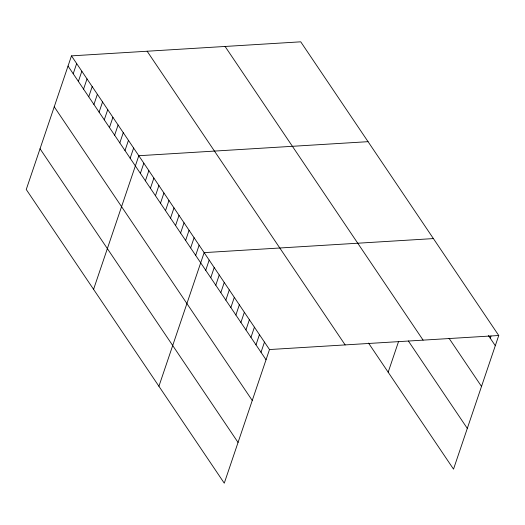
<?xml version="1.0" encoding="UTF-8"?>
<svg xmlns="http://www.w3.org/2000/svg" width="525" height="525" viewBox="0 0 525 525"><rect width="100%" height="100%" fill="white"/><g stroke="black" fill="none" stroke-linecap="round" stroke-linejoin="round"><path stroke-width="0.79" d="M71.479 55.867L26.25 189.499L224.267 483.177L269.496 349.545L71.479 55.867L300.733 41.823L498.75 335.501L453.521 469.133L368.524 343.074M73.205 73.749L76.663 63.551M78.389 81.427L81.841 71.229M83.567 89.112L87.019 78.914M88.745 96.79L92.197 86.592M93.922 104.475L97.374 94.27M99.1 112.153L102.552 101.955M104.278 119.831L107.737 109.633M109.463 127.516L112.914 117.318M114.64 135.194L118.092 124.996M119.818 142.879L123.27 132.674M124.996 150.557L128.448 140.359M130.174 158.235L133.626 148.037M93.575 289.347L138.81 155.722L368.058 141.671M140.378 173.375L143.83 163.177M145.405 180.83L148.857 170.632M150.432 188.285L153.884 178.087M155.459 195.74L158.911 185.535M160.486 203.195L163.938 192.99M165.513 210.65L168.965 200.445M170.54 218.105L173.992 207.9M175.567 225.56L179.018 215.355M180.593 233.015L184.045 222.81M185.62 240.47L189.072 230.265M190.647 247.925L194.099 237.72M195.674 255.38L199.126 245.175M158.917 386.262L204.153 252.63L433.407 238.586M205.728 270.29L209.18 260.085M210.755 277.745L214.207 267.54M215.782 285.2L219.233 274.995M220.808 292.655L224.26 282.45M225.835 300.11L229.287 289.905M230.856 307.565L234.314 297.36M235.882 315.02L239.341 304.815M240.909 322.468L244.361 312.27M245.936 329.923L249.388 319.725M250.963 337.378L254.415 327.18M255.99 344.833L259.442 334.635M261.017 352.288L264.469 342.09M388.172 372.218L398.514 341.67M490.271 338.244L491.013 336.059M269.496 349.545L498.75 335.501M488.44 335.534L495.298 345.699M449.065 338.317L481.51 386.433M225.081 46.456L423.098 340.134M408.358 340.974L467.303 428.4M147.138 51.233L345.148 344.912M68.027 66.071L266.044 359.743M54.239 106.798L252.256 400.477M40.038 148.765L238.055 442.444"/></g></svg>
